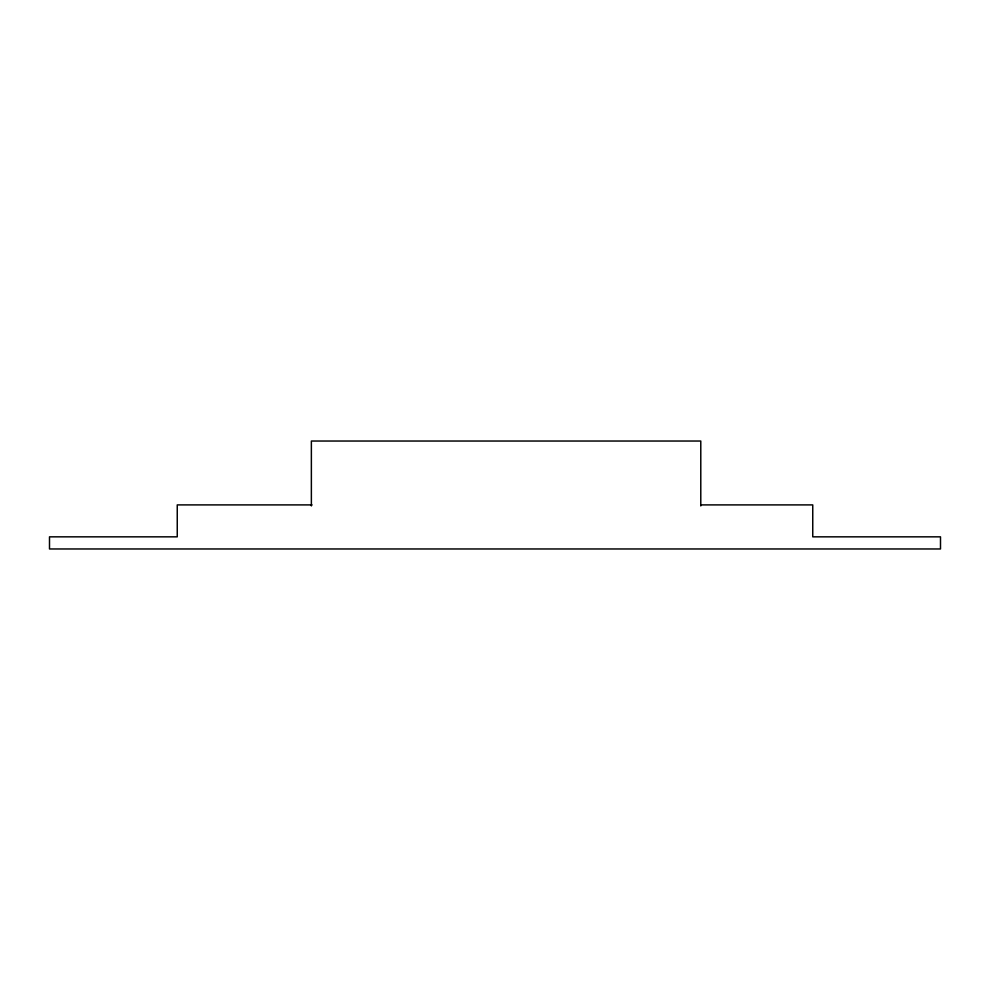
<?xml version="1.0" encoding="UTF-8"?>
<svg xmlns="http://www.w3.org/2000/svg" width="990" height="990" viewBox="0 0 990 990"><rect width="100%" height="100%" fill="white"/><g stroke="black" fill="none" stroke-linecap="round" stroke-linejoin="round"><path stroke-width="1.49" d="M312.023 504.9L177.247 504.9L177.247 536.84L49.5 536.84L49.5 548.967L940.5 548.967L940.5 536.84L812.753 536.84L812.753 504.9L700.784 504.9M700.784 505.927L700.784 441.033L311.367 441.033L311.367 505.927"/></g></svg>
